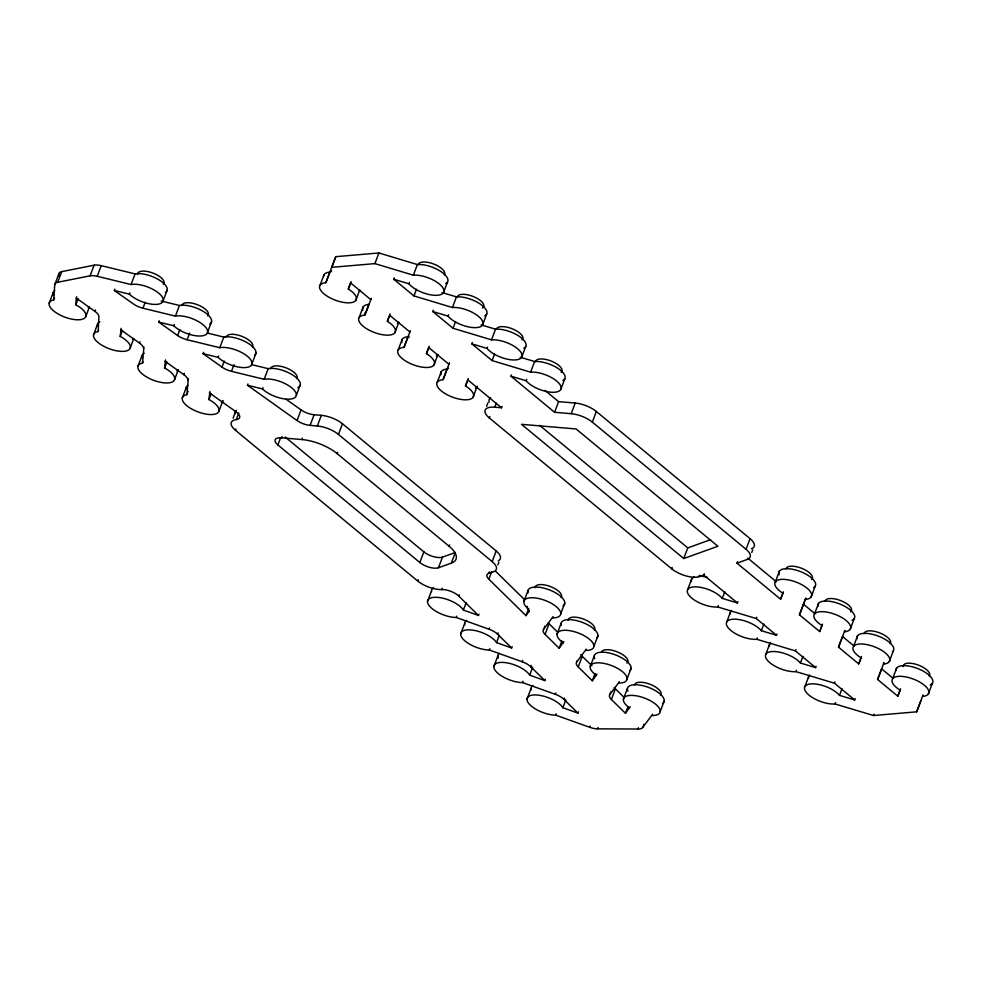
<?xml version="1.0" encoding="UTF-8"?>
<svg xmlns="http://www.w3.org/2000/svg" width="982" height="982" viewBox="0 0 982 982"><rect width="100%" height="100%" fill="white"/><g stroke="black" fill="none" stroke-linecap="round" stroke-linejoin="round"><path stroke-width="1.47" d="M121.142 328.332L120.209 336.396A19.493 7.893 20.7 0 1 127.599 350.525A19.493 7.893 20.7 0 1 100.876 344.572A19.493 7.893 20.7 0 1 98.139 331.486L98.924 316.744A12.447 5.045 20.7 0 0 94.996 311.404L76.265 298.074L76.768 296.748M76.265 298.074L75.835 304.813A19.493 7.893 20.7 0 1 83.224 318.929A19.493 7.893 20.7 0 1 56.502 312.988A19.493 7.893 20.7 0 1 53.764 299.903L54.734 284.731L58.748 274.101A12.447 5.045 20.7 0 1 61.731 271.621L94.112 265.189A12.447 5.045 20.7 0 1 101.22 265.656L135.062 273.892A19.493 7.893 20.7 0 1 159.121 279.944A19.493 7.893 20.7 0 1 165.393 292.476M58.638 275.991L58.748 274.101M165.516 359.928L164.583 367.992A19.493 7.893 20.7 0 1 171.973 382.108A19.493 7.893 20.7 0 1 145.25 376.155A19.493 7.893 20.7 0 1 142.513 363.082L143.949 347.112M209.89 391.511L208.957 399.576A19.493 7.893 20.7 0 1 216.335 413.692A19.493 7.893 20.7 0 1 189.624 407.751A19.493 7.893 20.7 0 1 186.887 394.666L188.323 378.696M49.198 303.156L53.224 292.513M54.734 284.731A12.447 5.045 20.7 0 1 57.717 282.264L61.731 271.621M53.764 299.903L54.526 297.902M75.835 304.813L78.106 298.823M57.717 282.264L90.086 275.819L94.112 265.189M90.086 275.819A12.447 5.045 20.7 0 1 97.206 276.286L101.22 265.656M85.802 316.499L89.325 307.182M94.996 311.404L95.499 310.079M93.572 334.739L97.586 324.097M98.139 331.486L98.642 330.161M159.244 320.758L158.74 322.084L173.765 325.754A19.493 7.893 20.7 0 0 200.61 336.004A19.493 7.893 20.7 0 0 202.611 324.342A19.493 7.893 20.7 0 0 175.41 316.118L142.967 308.213A12.447 5.045 20.7 0 1 133.601 304.089L114.366 290.5L114.869 289.174M97.206 276.286L131.048 284.535L135.062 273.892M114.366 290.5L129.403 294.158L129.906 292.832M120.209 336.396L122.48 330.418M142.967 308.213L145.226 302.235M130.176 348.082L133.687 338.778M143.446 348.438A12.447 5.045 20.7 0 0 139.505 343.099L140.009 341.761M137.946 366.335L141.96 355.693M163.208 300.627L167.222 289.985M142.513 363.082L143.016 361.744M175.41 316.118L179.436 305.476A19.493 7.893 20.7 0 1 203.495 311.527A19.493 7.893 20.7 0 1 209.767 324.06M173.765 325.754L174.268 324.416M164.583 367.992L166.842 362.002M203.605 352.342L203.102 353.68L218.139 357.338A19.493 7.893 20.7 0 0 244.984 367.587A19.493 7.893 20.7 0 0 246.973 355.938A19.493 7.893 20.7 0 0 219.784 347.714L187.12 339.747A12.447 5.045 20.7 0 1 177.607 335.525L179.866 329.535M187.12 339.747L189.624 333.107M174.55 379.678L178.061 370.361M187.82 380.022A12.447 5.045 20.7 0 0 183.88 374.682L184.383 373.356M182.308 397.919L186.335 387.276M207.583 332.211L211.596 321.568M186.887 394.666L187.39 393.34M187.893 392.002L188.139 391.339M219.784 347.714L223.81 337.072A19.493 7.893 20.7 0 1 247.255 342.755A19.493 7.893 20.7 0 1 254.731 355.226M218.139 357.338L218.642 356.012M208.957 399.576L211.216 393.598M247.98 383.937L247.476 385.263L262.513 388.933A19.493 7.893 20.7 0 0 289.359 399.171A19.493 7.893 20.7 0 0 291.347 387.522A19.493 7.893 20.7 0 0 264.158 379.298L231.482 371.343A12.447 5.045 20.7 0 1 221.981 367.108L224.24 361.118M231.482 371.343L233.998 364.69M218.912 411.262L222.939 400.619M251.944 363.794L255.971 353.164M233.078 418.222L235.091 412.906M478.983 614.131L478.48 615.456L458.717 596.049A12.447 5.045 20.7 0 0 441.79 589.568A18.658 7.561 20.7 0 1 417.743 581.049L235.422 430.226A18.658 7.561 20.7 0 1 236.294 419.572A12.447 5.045 20.7 0 0 235.84 411.667L236.343 410.341M236.294 419.572L238.81 412.919M235.422 430.226L235.925 428.901M264.158 379.298L268.184 368.655A19.493 7.893 20.7 0 1 292.832 375.087A19.493 7.893 20.7 0 1 297.816 387.608M262.513 388.933L263.016 387.595M320.022 285.283L324.048 274.653M351.102 281.601L348.279 289.003A19.493 7.893 20.7 0 1 352.329 302.419A19.493 7.893 20.7 0 1 325.189 294.809A19.493 7.893 20.7 0 1 325.852 282.718L329.878 272.075A19.493 7.893 20.7 0 0 323.557 276.482M445.681 283.589A19.493 7.893 20.7 0 0 441.078 271.646A19.493 7.893 20.7 0 0 417.387 264.551L378.905 252.975L335.758 256.683L331.744 267.325L374.891 263.618L413.361 275.193A19.493 7.893 20.7 0 1 440.39 284.903A19.493 7.893 20.7 0 1 435.026 295.312A19.493 7.893 20.7 0 1 408.929 283.786L393.745 279.219L394.248 277.894M296.319 395.39L300.345 384.748M455.083 553.161L451.315 563.14L438.463 567.756A12.447 5.045 20.7 0 1 419.83 562.514L277.881 444.956L280.643 437.641M277.881 444.956A12.447 5.045 20.7 0 1 281.539 437.812L282.043 436.487M529.2 610.558L525.996 615.665L488.84 579.196A12.447 5.045 20.7 0 1 488.852 573.243L493.492 571.733A18.658 7.561 20.7 0 0 492.178 561.594L338.459 434.425A18.658 7.561 20.7 0 0 317.321 425.992L310.103 425.378A12.447 5.045 20.7 0 1 297.043 420.554L301.069 409.911L286.179 399.318M281.539 437.812L301.904 439.543L302.407 438.205M355.779 300.431L359.805 289.788M310.103 425.378L314.117 414.735L321.335 415.349A18.658 7.561 20.7 0 1 342.473 423.782L496.192 550.951A18.658 7.561 20.7 0 1 498.23 560.796M374.891 263.618L378.905 252.975M317.321 425.992L321.335 415.349M359.105 317.616L363.119 306.973M389.363 316.008L387.35 321.323A19.493 7.893 20.7 0 1 391.401 334.739A19.493 7.893 20.7 0 1 364.261 327.129A19.493 7.893 20.7 0 1 364.923 315.038L368.95 304.395A19.493 7.893 20.7 0 0 362.874 310.177M364.923 315.038L371.319 298.319M338.459 434.425L342.473 423.782M451.315 563.14A31.105 12.606 20.7 0 0 449.13 546.238L337.133 453.598L337.636 452.272M387.35 321.323L390.173 313.921M408.929 283.786L409.433 282.46M413.361 275.193L417.387 264.551M394.85 332.751L398.876 322.108M433.32 310.214L432.817 311.54L448.001 316.106A19.493 7.893 20.7 0 0 474.097 327.632A19.493 7.893 20.7 0 0 479.462 317.223A19.493 7.893 20.7 0 0 452.444 307.513L413.962 295.938L416.478 289.297M398.176 349.936L402.19 339.293M429.244 346.253L426.421 353.655A19.493 7.893 20.7 0 1 430.472 367.072A19.493 7.893 20.7 0 1 403.332 359.461A19.493 7.893 20.7 0 1 404.007 347.37L408.021 336.728A19.493 7.893 20.7 0 0 401.945 342.509M410.39 330.652L409.887 331.977L389.67 315.259M443.569 292.452L447.596 281.809M448.001 316.106L448.504 314.78M452.444 307.513L456.458 296.871A19.493 7.893 20.7 0 1 480.149 303.978A19.493 7.893 20.7 0 1 484.752 315.909M433.921 365.071L437.947 354.428M472.391 342.534L471.888 343.872L487.072 348.438A19.493 7.893 20.7 0 0 513.169 359.952A19.493 7.893 20.7 0 0 518.533 349.555A19.493 7.893 20.7 0 0 491.516 339.846L453.033 328.27L455.55 321.617M437.248 382.268L441.274 371.626M468.328 378.573L465.493 385.975A19.493 7.893 20.7 0 1 469.543 399.392A19.493 7.893 20.7 0 1 442.403 391.781A19.493 7.893 20.7 0 1 443.078 379.69L447.092 369.048A19.493 7.893 20.7 0 0 441.028 374.829M449.461 362.972L448.958 364.297L428.753 347.579L426.421 353.655M482.641 324.772L486.667 314.13M487.072 348.438L487.575 347.1M491.516 339.846L495.529 329.203A19.493 7.893 20.7 0 1 519.22 336.298A19.493 7.893 20.7 0 1 523.823 348.229M473.005 397.403L477.019 386.761M511.462 374.866L510.959 376.192L526.156 380.758A19.493 7.893 20.7 0 0 552.24 392.284A19.493 7.893 20.7 0 0 557.616 381.875A19.493 7.893 20.7 0 0 530.587 372.166L492.105 360.59L494.621 353.937M419.83 562.514L423.856 551.872L285.234 437.076M417.743 581.049L418.246 579.724M486.618 406.315L487.956 402.78M704.266 573.758L703.763 575.084L699.54 576.594A18.658 7.561 20.7 0 1 671.614 568.75L489.294 417.927L489.797 416.589M489.294 417.927A18.658 7.561 20.7 0 1 494.768 407.199L496.278 403.209M438.463 567.756L442.477 557.113L455.329 552.498M427.501 601.512L431.515 590.869M449.13 546.238L449.633 544.912M494.768 407.199L501.507 407.776L502.011 406.438M521.712 357.104L525.738 346.462M441.79 589.568L442.293 588.243M526.156 380.758L526.659 379.433M530.587 372.166L534.601 361.523A19.493 7.893 20.7 0 1 558.292 368.618A19.493 7.893 20.7 0 1 562.895 380.562M458.717 596.049L459.22 594.724M512.15 646.684L511.647 648.01L497.543 634.163A12.447 5.045 20.7 0 0 489.036 629.216L456.225 617.482L456.728 616.156M478.48 615.456L463.381 610.055L466.143 602.739M460.656 634.065L464.682 623.423M492.178 561.594L496.192 550.951M488.852 573.243L489.355 571.917M488.84 579.196L491.601 571.88M560.796 389.424L564.81 378.782M844.913 630.456L844.41 631.782A19.493 7.893 20.7 0 0 845.085 619.691A19.493 7.893 20.7 0 0 817.945 612.081A19.493 7.893 20.7 0 0 821.995 625.497L819.663 631.573L799.446 614.842L805.338 599.462A19.493 7.893 20.7 0 0 806.013 587.371A19.493 7.893 20.7 0 0 778.861 579.761A19.493 7.893 20.7 0 0 782.912 593.177L780.592 599.241L736.966 563.165L747.363 559.433A18.658 7.561 20.7 0 0 746.05 549.294L592.33 422.125A18.658 7.561 20.7 0 0 571.193 413.692L554.585 412.28L558.611 401.638L544.973 390.357M497.862 564.846L498.868 562.183M489.036 629.216L489.539 627.891M571.193 413.692L575.207 403.05A18.658 7.561 20.7 0 1 596.344 411.483L750.064 538.652A18.658 7.561 20.7 0 1 751.377 548.791M545.305 679.225L544.801 680.563L530.697 666.717A12.447 5.045 20.7 0 0 522.203 661.77L489.392 650.035L489.895 648.697M497.543 634.163L498.046 632.838M511.647 648.01L496.548 642.609L499.31 635.293M493.823 666.618L497.837 655.976M524.093 600.898L528.107 590.256M592.33 422.125L596.344 411.483M528.439 612.559A12.447 5.045 20.7 0 0 526.941 607.686L527.444 606.348M525.996 615.665L528.758 608.361M522.203 661.77L522.706 660.444M578.472 711.778L577.968 713.116L563.864 699.27A12.447 5.045 20.7 0 0 555.358 694.323L522.547 682.588L523.05 681.25M563.84 641.577L559.151 648.218L545.059 634.384A12.447 5.045 20.7 0 1 543.512 629.462L544.016 628.136M544.507 626.798L544.764 626.135M530.697 666.717L531.201 665.391M544.801 680.563L529.703 675.162L532.723 667.183M545.059 634.384L549.073 623.742A12.447 5.045 20.7 0 1 548.435 623.054M543.512 629.462L553.099 616.586M526.978 699.172L531.004 688.529M560.734 613.824L564.76 603.181M557.101 633.967L561.115 623.325M559.151 648.218L561.925 640.902M555.358 694.323L555.861 692.997M652.588 714.245L642.67 727.539A12.447 5.045 20.7 0 1 637.919 729.025L597.535 728.84A12.447 5.045 20.7 0 1 589.703 727.294L555.714 715.142L556.217 713.804M597.007 674.131L592.318 680.772L578.214 666.938A12.447 5.045 20.7 0 1 576.667 662.015L577.17 660.69M563.864 699.27L564.368 697.944M577.968 713.116L562.87 707.715L565.878 699.736M578.214 666.938L582.24 656.295A12.447 5.045 20.7 0 1 580.841 654.577M576.667 662.015L586.266 649.139M593.901 646.377L597.928 635.735M590.256 666.52L594.282 655.878M592.318 680.772L595.08 673.456M589.703 727.294L590.207 725.968M630.162 706.684L625.485 713.325L611.381 699.491A12.447 5.045 20.7 0 1 609.834 694.569L610.841 691.905M597.535 728.84L598.038 727.515M611.381 699.491L615.395 688.848A12.447 5.045 20.7 0 1 614.216 687.474M609.834 694.569L619.421 681.692M627.068 678.93L631.082 668.288M671.614 568.75L672.118 567.424M623.423 699.074L627.437 688.431M683.742 558.525L717.903 546.262L576.103 428.962L521.528 424.322L683.742 558.525L687.768 547.895L710.538 539.707M625.485 713.325L627.989 706.672M687.621 589.728L691.647 579.085M637.919 729.025L638.423 727.687M642.67 727.539L643.173 726.201M643.676 724.876L643.922 724.213M699.54 576.594L700.043 575.268M660.223 711.484L664.249 700.841M737.948 601.622L737.445 602.96L722.261 598.382A19.493 7.893 20.7 0 0 696.164 586.868A19.493 7.893 20.7 0 0 690.8 597.277A19.493 7.893 20.7 0 0 717.83 606.986L718.333 605.649M722.261 598.382L724.777 591.741M736.966 563.165L737.47 561.827M746.05 549.294L750.064 538.652M747.363 559.433L747.867 558.095M751.733 552.535L752.74 549.883M726.692 622.048L730.718 611.405M777.02 633.955L776.517 635.28L756.312 618.55L756.803 617.224M775.412 581.749L779.438 571.107M776.517 635.28L761.332 630.714A19.493 7.893 20.7 0 0 735.248 619.188A19.493 7.893 20.7 0 0 729.872 629.597A19.493 7.893 20.7 0 0 756.901 639.307L757.404 637.981M761.332 630.714L763.849 624.061M780.592 599.241L783.415 591.839M765.764 654.368L769.79 643.738M799.446 614.842L805.682 598.431M805.338 599.462L805.841 598.124M811.169 596.884L815.183 586.242M816.103 666.275L815.6 667.6L795.383 650.882L795.886 649.544M814.483 614.069L818.509 603.439M815.6 667.6L800.404 663.034A19.493 7.893 20.7 0 0 774.319 651.52A19.493 7.893 20.7 0 0 768.955 661.917A19.493 7.893 20.7 0 0 795.972 671.627L796.476 670.301M800.404 663.034L802.92 656.381M819.663 631.573L822.486 624.171M804.847 686.7L808.861 676.058M883.984 662.776L883.481 664.102A19.493 7.893 20.7 0 0 884.156 652.011A19.493 7.893 20.7 0 0 857.016 644.401A19.493 7.893 20.7 0 0 861.067 657.817L858.734 663.893L838.518 647.175L842.544 636.532L853.91 645.935M850.24 629.204L854.254 618.574M855.175 698.595L854.671 699.933L834.454 683.202L834.958 681.876M853.567 646.402L857.581 635.759M854.671 699.933L839.487 695.366A19.493 7.893 20.7 0 0 813.391 683.84A19.493 7.893 20.7 0 0 808.026 694.249A19.493 7.893 20.7 0 0 835.044 703.959L835.547 702.621M839.487 695.366L841.991 688.713M858.734 663.893L861.57 656.492M923.068 695.096L922.564 696.434A19.493 7.893 20.7 0 0 923.227 684.344A19.493 7.893 20.7 0 0 896.087 676.733A19.493 7.893 20.7 0 0 900.138 690.15L897.818 696.213L877.601 679.495L881.615 668.852L892.994 678.255M889.311 661.537L893.338 650.894M835.044 703.959L873.526 715.522L874.029 714.196M892.638 678.722L896.652 668.079M897.818 696.213L900.641 688.812M873.526 715.522L916.672 711.815L920.686 701.173M928.383 693.857L932.409 683.214M325.852 282.718L335.758 256.683M348.279 289.003L350.599 282.926L370.815 299.657M404.007 347.37L409.862 331.916M443.078 379.69L449.302 363.279M465.493 385.975L467.825 379.899L501.507 407.776M838.518 647.175L844.753 630.763M877.601 679.495L883.825 663.083M916.672 711.815L922.896 695.403M558.611 401.638L575.207 403.05M161.183 301.032L179.436 305.476M207.472 333.094L223.81 337.072M251.846 364.678L268.184 368.655M442.035 292.538L456.458 296.871M481.106 324.858L495.529 329.203M520.178 357.19L534.601 361.523M717.83 606.986L756.312 618.55M756.901 639.307L795.383 650.882M795.972 671.627L834.454 683.202M158.74 322.084L177.607 335.525M203.102 353.68L221.981 367.108M247.476 385.263L297.043 420.554M120.639 329.67L139.505 343.099M165.013 361.253L183.88 374.682M209.387 392.837L235.84 411.667M749.168 559.286L776.431 581.835M803.472 604.2L814.839 613.615M393.745 279.219L413.962 295.938M432.817 311.54L453.033 328.27M471.888 343.872L492.105 360.59M510.959 376.192L554.585 412.28M539.646 425.353L687.768 547.895M703.763 575.084L737.445 602.96M495.763 571.401L524.572 599.683M549.073 623.742L557.886 632.396M582.24 656.295L591.937 665.808M615.395 688.848L624.208 697.49M779.143 574.838A19.493 7.893 20.7 0 1 799.765 571.303A19.493 7.893 20.7 0 1 813.661 587.653M817.994 606.434A19.493 7.893 20.7 0 1 840.273 604.188A19.493 7.893 20.7 0 1 852.032 620.329M857.065 638.754A19.493 7.893 20.7 0 1 877.908 635.955A19.493 7.893 20.7 0 1 892.429 651.888M896.026 670.387A19.493 7.893 20.7 0 1 919.127 669.135A19.493 7.893 20.7 0 1 930.175 684.982M808.603 678.488A19.493 7.893 20.7 0 1 809.598 675.088M769.532 646.168A19.493 7.893 20.7 0 1 770.526 642.768M730.448 613.848A19.493 7.893 20.7 0 1 731.455 610.448M691.377 581.516A19.493 7.893 20.7 0 1 694.299 576.974M698.263 576.238A19.493 7.893 20.7 0 1 707.359 577.306M477.326 386.257A19.493 7.893 20.7 0 1 475.497 388.025M437.542 354.895A19.493 7.893 20.7 0 1 436.413 355.705M398.471 322.575A19.493 7.893 20.7 0 1 397.342 323.385M365.243 313.823A19.493 7.893 20.7 0 1 364.58 313.074M359.4 290.242A19.493 7.893 20.7 0 1 358.884 290.672M489.208 402.092A18.658 7.561 20.7 0 1 490.656 397.796M785.981 568.959A14.055 5.696 20.7 0 1 802.171 568.504A14.055 5.696 20.7 0 1 811.611 579.49M825.052 601.291A14.055 5.696 20.7 0 1 841.255 600.824A14.055 5.696 20.7 0 1 850.682 611.823M864.123 633.611A14.055 5.696 20.7 0 1 879.663 632.887A14.055 5.696 20.7 0 1 890.195 643.701M903.182 666.545A14.055 5.696 20.7 0 1 918.047 664.961A14.055 5.696 20.7 0 1 929.267 676.021M418.246 264.759A14.055 5.696 20.7 0 1 433.786 264.035A14.055 5.696 20.7 0 1 444.318 274.837M457.33 297.08A14.055 5.696 20.7 0 1 474.171 296.895A14.055 5.696 20.7 0 1 482.408 307.992M496.401 329.4A14.055 5.696 20.7 0 1 512.604 328.945A14.055 5.696 20.7 0 1 522.031 339.932M535.472 361.732A14.055 5.696 20.7 0 1 551.675 361.266A14.055 5.696 20.7 0 1 561.115 372.264M448.123 368.692A14.055 5.696 20.7 0 1 448.43 368.176M408.868 337.55A14.055 5.696 20.7 0 1 409.052 336.36M330.909 271.719A14.055 5.696 20.7 0 1 331.646 270.762M456.225 617.482A19.493 7.893 20.7 0 1 429.797 606.434A19.493 7.893 20.7 0 1 438.451 597.449A19.493 7.893 20.7 0 1 463.381 610.055M431.54 591.532A19.493 7.893 20.7 0 1 433.541 587.874M489.392 650.035A19.493 7.893 20.7 0 1 462.952 638.987A19.493 7.893 20.7 0 1 471.618 630.002A19.493 7.893 20.7 0 1 496.548 642.609M464.842 624.798A19.493 7.893 20.7 0 1 466.695 620.428M522.547 682.588A19.493 7.893 20.7 0 1 496.119 671.541A19.493 7.893 20.7 0 1 504.773 662.543A19.493 7.893 20.7 0 1 529.703 675.162M498.267 658.087A19.493 7.893 20.7 0 1 499.273 653.361M555.714 715.142A19.493 7.893 20.7 0 1 529.273 704.094A19.493 7.893 20.7 0 1 537.94 695.096A19.493 7.893 20.7 0 1 562.87 707.715M531.176 689.904A19.493 7.893 20.7 0 1 533.017 685.522M629.658 708.01A19.493 7.893 20.7 0 1 629.008 695.514A19.493 7.893 20.7 0 1 656.148 704.659A19.493 7.893 20.7 0 1 652.085 715.571M627.866 691.205A19.493 7.893 20.7 0 1 647.715 687.118A19.493 7.893 20.7 0 1 662.519 703.517M596.504 675.456A19.493 7.893 20.7 0 1 595.853 662.96A19.493 7.893 20.7 0 1 622.993 672.105A19.493 7.893 20.7 0 1 618.918 683.018M594.699 658.652A19.493 7.893 20.7 0 1 613.811 654.307A19.493 7.893 20.7 0 1 629.928 670.534M563.337 642.903A19.493 7.893 20.7 0 1 562.686 630.407A19.493 7.893 20.7 0 1 589.826 639.564A19.493 7.893 20.7 0 1 585.763 650.465M561.262 625.35A19.493 7.893 20.7 0 1 581.393 622.011A19.493 7.893 20.7 0 1 596.774 637.981M526.941 607.686A19.493 7.893 20.7 0 1 532.084 597.719A19.493 7.893 20.7 0 1 557.641 607.907A19.493 7.893 20.7 0 1 552.596 617.911M528.095 592.809A19.493 7.893 20.7 0 1 548.963 589.728A19.493 7.893 20.7 0 1 563.042 605.869M314.117 414.735A12.447 5.045 20.7 0 1 301.069 409.911M131.048 284.535A19.493 7.893 20.7 0 1 158.237 292.759A19.493 7.893 20.7 0 1 156.248 304.408A19.493 7.893 20.7 0 1 129.403 294.158M89.239 306.887A19.493 7.893 20.7 0 1 88.22 307.783M53.531 295.251A19.493 7.893 20.7 0 1 54.759 290.439M133.613 338.483A19.493 7.893 20.7 0 1 132.595 339.367M97.648 326.122A19.493 7.893 20.7 0 1 99.771 321.642M178.331 369.563A19.493 7.893 20.7 0 1 176.969 370.95M142.022 357.706A19.493 7.893 20.7 0 1 144.145 353.225M222.705 401.159A19.493 7.893 20.7 0 1 221.343 402.546M186.396 389.289A19.493 7.893 20.7 0 1 187.869 385.202M235.152 413.704A18.658 7.561 20.7 0 1 235.925 410.82M442.477 557.113A12.447 5.045 20.7 0 1 423.856 551.872M301.904 439.543A31.105 12.606 20.7 0 1 337.133 453.598M137.566 274.616A14.055 5.696 20.7 0 1 152.787 273.021A14.055 5.696 20.7 0 1 163.331 284.301M181.928 305.586A14.055 5.696 20.7 0 1 197.836 304.874A14.055 5.696 20.7 0 1 207.705 315.885M226.302 337.17A14.055 5.696 20.7 0 1 241.547 336.212A14.055 5.696 20.7 0 1 252.472 347.014M270.676 368.766A14.055 5.696 20.7 0 1 285.922 367.796A14.055 5.696 20.7 0 1 296.834 378.61M535.043 587.825A14.055 5.696 20.7 0 1 550.227 586.475A14.055 5.696 20.7 0 1 561.053 597.535M568.21 620.379A14.055 5.696 20.7 0 1 583.382 619.028A14.055 5.696 20.7 0 1 594.22 630.088M601.414 652.33A14.055 5.696 20.7 0 1 617.887 652.122A14.055 5.696 20.7 0 1 626.909 663.083M634.581 684.884A14.055 5.696 20.7 0 1 650.379 684.393A14.055 5.696 20.7 0 1 660.542 695.195"/></g></svg>
